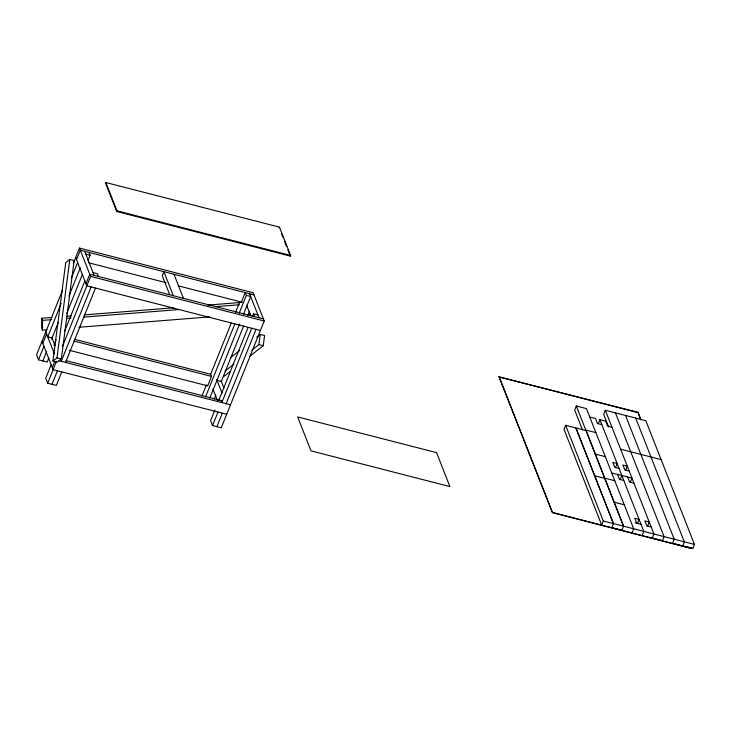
<?xml version="1.0" encoding="UTF-8"?>
<svg xmlns="http://www.w3.org/2000/svg" width="731" height="731" viewBox="0 0 731 731"><rect width="100%" height="100%" fill="white"/><g stroke="black" fill="none" stroke-linecap="round" stroke-linejoin="round"><path stroke-width="1.1" d="M51.928 317.446L41.694 318.259L41.658 328.036L42.499 330.156L47.04 329.791M42.499 330.156L42.526 320.379L41.694 318.259M52.934 361.023L65.735 262.63L69.801 259.45L74.142 260.574L61.331 358.967L57.274 362.137L52.934 361.023L56.991 357.852L69.801 259.45M251.784 350.186L258.911 344.612L260.236 334.414L264.576 335.538L263.251 345.726L249.883 356.171M62.628 289.997L36.55 354.873L38.496 359.816L47.177 362.055L48.876 357.825M73.575 262.767L79.487 248.083L253.118 292.72L264.229 321.01L221.246 427.799L212.557 425.561L210.619 420.617L214.868 410.036M105.849 182.522L105.575 183.198L116.695 211.478L290.317 256.115L290.591 255.439L279.48 227.158L105.849 182.522L116.96 210.802L116.695 211.478M76.517 259.669L80.328 250.212L253.949 294.84M38.496 359.816L43.933 346.302M61.203 303.328L47.734 336.836L52.075 337.95M71.309 278.191L77.623 262.484M42.837 360.94L46.601 351.574M51.618 339.102L58.306 322.462M68.915 296.064L80.282 267.793M53.975 345.133L56.104 339.842M66.731 313.407L82.457 274.289M87.985 260.538L90.114 255.256L88.999 252.423M51.161 364.705L45.724 378.229L47.67 383.172L56.351 385.411L61.788 371.887M64.648 331.152L84.86 280.887M52.276 367.538L54.807 361.224M85.966 283.719L89.776 274.253L263.398 318.89M47.67 383.172L56.488 361.242M62.382 346.576L90.607 276.373L79.487 248.083M52.011 384.287L57.447 370.772M61.249 361.306L91.147 286.954M65.598 362.421L95.487 288.069M201.857 396.22L206.453 384.78M231.307 322.965L210.674 374.272L211.506 376.401L207.705 385.858M235.51 312.484L239.722 302.013M241.404 302.04L245.205 292.583L246.32 295.406L239.11 313.334M205.475 397.006L234.87 323.879M209.815 398.121L239.604 324.016M243.487 314.367L250.66 296.521L246.32 295.406M279.205 227.834L279.48 227.158M214.156 399.245L215.828 395.078M243.615 325.953L221.301 381.454L216.961 380.339M247.827 315.481L249.509 311.296M218.688 400.524L248.019 327.561M252.698 315.929L253.547 313.809L257.888 314.933M212.557 425.561L217.993 412.046M251.692 328.228L221.804 402.58L220.963 400.46M216.897 426.676L222.334 413.161M226.144 403.695L256.033 329.343M499.109 376.62L552.472 512.404L691.261 548.378L552.362 512.669L499.008 376.894L638.017 412.33L640.932 419.758M565.657 425.296L564.03 429.344L601.668 525.032L603.294 520.984L565.657 425.296L575.79 427.9L613.428 523.588L611.792 527.636L621.926 530.249L623.552 526.192L586.171 430.614L576.037 428.01L613.419 523.588L694.45 544.421L692.824 548.478L682.69 545.874L684.326 541.817L635.678 418.086M632.05 532.853L633.676 528.796L586.436 408.592L576.311 405.988L574.676 410.036L582.488 429.901M598.269 423.724L599.904 419.676L605.688 421.157L607.635 426.109L611.975 427.224M694.45 544.421L645.811 420.69L605.305 410.255L603.678 414.313L608.631 426.922M615.502 467.575L617.128 463.518L612.788 462.403L614.734 467.347L619.075 468.461M640.411 418.964L638.017 412.33M620.226 479.591L621.853 475.534M625.626 470.179L627.262 466.122L622.913 465.007L624.859 469.951L629.208 471.066M630.35 482.195L631.986 478.138L611.728 472.93M637.45 523.433L639.086 519.385L634.736 518.261L636.683 523.213M642.174 535.457L643.81 531.4L599.904 419.676M647.584 526.037L649.21 521.989L644.87 520.865L646.816 525.817L651.157 526.932M230.832 357.386L239.741 350.423M256.672 337.201L260.236 334.414M225.047 371.065L233.966 364.102M224.042 376.355L230.283 371.485M66.713 316.276L71.263 315.911M84.906 314.833L173.594 307.797M207.705 305.092L240.682 302.47M42.526 320.379L51.627 319.657M66.411 318.488L70.953 318.122M83.462 317.135L178.976 309.551M215.362 306.664L239.238 304.772M78.884 327.269L209.642 316.898M248.302 313.827L250.578 313.645M116.96 210.802L290.591 255.439M85.774 254.132L90.114 255.256M88.689 262.795L166.101 282.696M178.263 285.83L242.4 302.314M93.001 272.544L97.342 273.659L98.457 276.482M499.008 376.894L637.907 412.604M90.607 276.373L264.229 321.01M260.428 330.467L86.806 285.839L75.677 257.531M589.771 417.072L595.555 418.552L597.501 423.505L601.841 424.62M258.911 344.612L263.251 345.726M585.759 430.029L595.884 432.633M620.582 449.172L661.089 459.58M595.208 454.07L605.332 456.674M74.489 339.285L210.519 374.254M623.799 480.486L619.459 479.372L617.512 474.419M633.932 483.09L629.592 481.976L627.646 477.023M74.215 341.121L211.35 376.374M604.656 478.111L614.78 480.715M594.732 475.799L604.857 478.403M69.308 350.295L207.549 385.831M56.991 357.852L61.331 358.967M66.028 360.63L221.959 400.716M614.104 502.151L624.228 504.755M59.083 360.748L230.539 404.828M226.738 414.285L53.107 369.658L41.987 341.35M635.285 522.875L641.032 524.328M603.294 520.984L613.428 523.588M692.824 548.478L672.566 543.27L674.192 539.213L625.562 415.464M615.429 412.86L664.068 536.609L662.441 540.666L652.308 538.062L653.934 534.005L605.305 410.255M576.311 405.988L623.552 526.192M281.673 234.121L282.906 237.264M284.551 241.449L286.616 246.685M287.85 249.828L290.317 256.115M249.545 293.698L259.057 317.766M253.547 313.809L254.662 316.642M246.63 305.284L250.733 315.737M221.073 380.75L223.951 388.07M216.732 379.636L222.078 393.223M174.024 274.289L183.454 298.33M212.931 389.102L217.454 400.597M173.329 295.726L163.89 271.685L162.264 275.733L169.647 294.556M84.659 251.309L94.116 275.368M51.791 337.238L55.081 345.599M45.788 331.892L54.432 353.886M45.733 331.892L46.574 334.012L42.763 343.479L41.932 341.35M436.571 452.635L297.663 416.926L311.004 450.872L449.903 486.581L436.571 452.635"/></g></svg>
